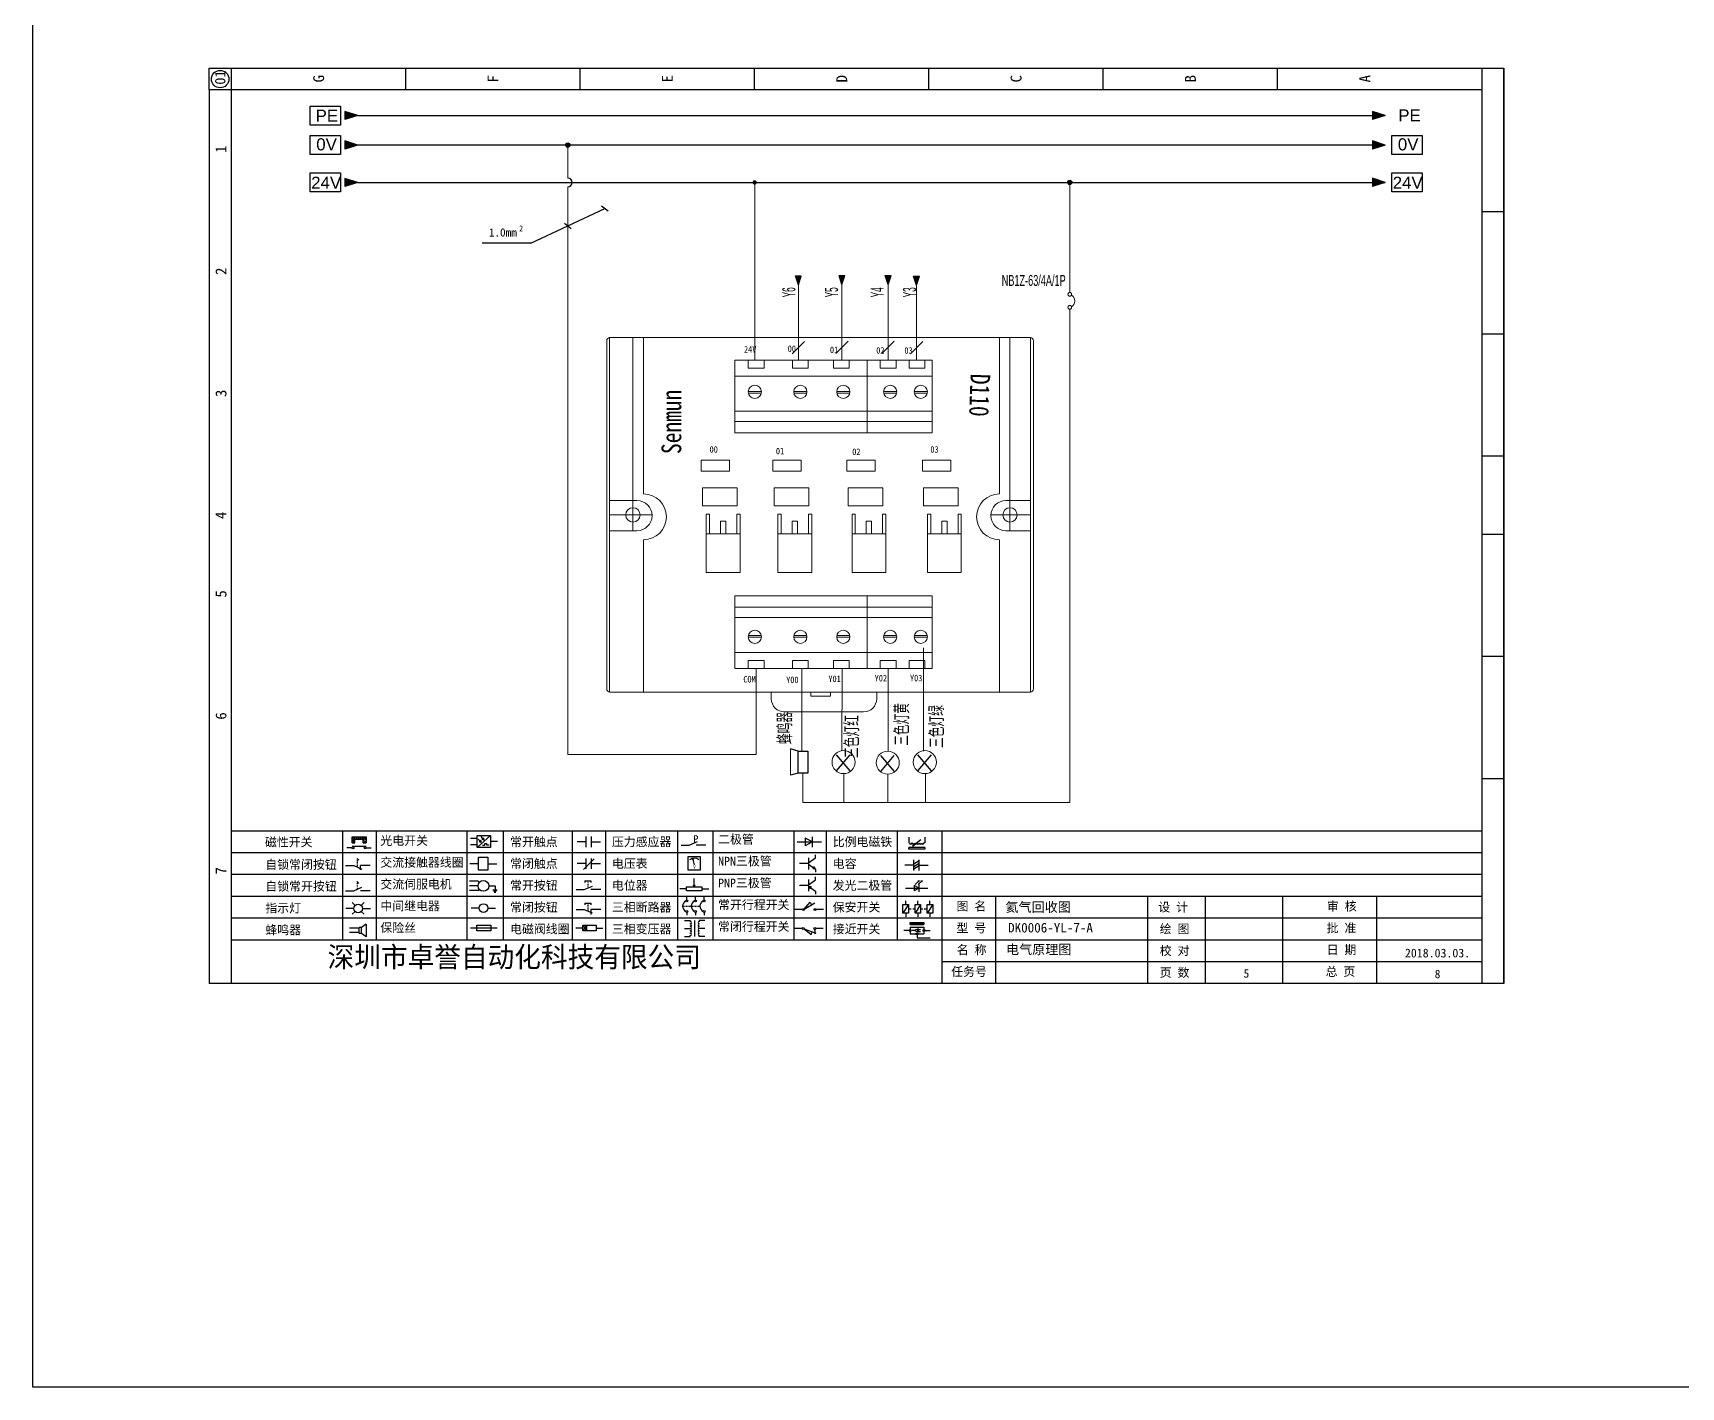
# Model space of a CAD drawing. Extents: x -21176 to 41123, y 80777 to 162275.
# Drawn here: x 38336.4 to 38714.5, y 81013.7 to 81324.3 of the extents above; entities that cross this region are included whole.
import ezdxf
from ezdxf.enums import TextEntityAlignment as Align

# ---------------------------------------------------------------- set-up
doc = ezdxf.new("R2010")
doc.units = 0
doc.header["$MEASUREMENT"] = 0
for name, color, linetype in [('AE_BOR', 1, 'Continuous'), ('MISC', 2, 'Continuous'), ('主图', 7, 'Continuous'), ('细实线层', 7, 'Continuous')]:
    doc.layers.add(name, color=color, linetype=linetype)
doc.layers.add('Dimension', color=3, linetype='Continuous', lineweight=13)
doc.styles.add('Standard_0.8', font='', dxfattribs={"width": 0.8})
doc.styles.add('样式 8', font='arial.ttf')
doc.styles.add('汉字', font='')
doc.styles.get('Standard_0.8').set_extended_font_data('SimSun')
doc.styles.get('汉字').set_extended_font_data('新宋体')

# ---------------------------------------------------------------- blocks, each defined once
blk = doc.blocks.new('磁性开关')
at = {"linetype": 'ByBlock'}
h = blk.add_hatch(dxfattribs=at)
h.set_pattern_fill('ANSI31', color=256, scale=0.1, style=0)
h.set_pattern_definition([(45, (0, 0), (-0.224506403, 0.224506403), [])])
h.paths.add_polyline_path([(-1910.88, -776.69), (-1910.88, -775.29), (-1907.69, -775.29), (-1907.69, -776.69), (-1908.31, -776.69), (-1908.31, -775.79), (-1910.25, -775.79), (-1910.25, -776.69)])
for p, q in [((-1910.91, -777.81), (-1912.09, -777.81)), ((-1910.88, -776.69), (-1910.88, -775.29)), ((-1910.88, -775.29), (-1907.69, -775.29)), ((-1910.88, -776.69), (-1910.25, -776.69)), ((-1910.88, -777.39), (-1907.69, -777.39)), ((-1910.25, -776.69), (-1910.25, -775.79)), ((-1910.25, -775.79), (-1908.31, -775.79)), ((-1908.31, -776.69), (-1908.31, -775.79)), ((-1908.31, -776.69), (-1907.69, -776.69)), ((-1907.69, -775.29), (-1907.69, -776.69)), ((-1907.66, -777.81), (-1906.48, -777.81))]:
    blk.add_line(p, q, dxfattribs=at)
for centre in [(-1910.68, -777.81), (-1907.88, -777.81)]:
    blk.add_circle(centre, 0.225, dxfattribs=at)
blk = doc.blocks.new('*U95')
at = {"linetype": 'ByBlock'}
for p, q in [((-1911.92, -782.07), (-1910.06, -782.07)), ((-1910.06, -782.07), (-1908.18, -782.88)), ((-1909.23, -780.45), (-1909.23, -780.67)), ((-1909.23, -780.45), (-1908.92, -780.84)), ((-1909.23, -780.84), (-1909.23, -781.05)), ((-1909.23, -781.23), (-1909.23, -781.44)), ((-1909.23, -781.61), (-1909.23, -781.83)), ((-1909.23, -782), (-1909.23, -782.21)), ((-1909.23, -782.38), (-1909.23, -782.43)), ((-1908.52, -783.07), (-1908.52, -782.07)), ((-1906.25, -782.07), (-1908.52, -782.07))]:
    blk.add_line(p, q, dxfattribs=at)
blk = doc.blocks.new('*U96')
at = {"linetype": 'ByBlock'}
for p, q in [((-1911.92, -792.89), (-1910.06, -792.89)), ((-1910.06, -792.89), (-1908.18, -792.08)), ((-1908.88, -791.17), (-1909.23, -790.71)), ((-1909.23, -790.71), (-1909.23, -790.92)), ((-1909.23, -791.09), (-1909.23, -791.31)), ((-1909.23, -791.48), (-1909.23, -791.69)), ((-1909.23, -791.86), (-1909.23, -792.08)), ((-1909.23, -792.25), (-1909.23, -792.47)), ((-1906.25, -792.89), (-1908.52, -792.89))]:
    blk.add_line(p, q, dxfattribs=at)
blk = doc.blocks.new('蜂鸣器')
at = {"linetype": 'ByBlock'}
for p, q in [((-1908.8, -796.48), (-1911.01, -796.48)), ((-1908.8, -797.46), (-1911.01, -797.46)), ((-1908.25, -796.26), (-1908.8, -796.26)), ((-1908.8, -797.68), (-1908.8, -796.26)), ((-1908.25, -797.68), (-1908.8, -797.68)), ((-1907.17, -795.53), (-1908.25, -796.26)), ((-1908.25, -797.68), (-1908.25, -796.26)), ((-1907.17, -798.41), (-1908.25, -797.68)), ((-1907.17, -795.53), (-1907.17, -798.41))]:
    blk.add_line(p, q, dxfattribs=at)
blk = doc.blocks.new('指示灯')
at = {"linetype": 'ByBlock'}
for p, q in [((-1854.25, -776.92), (-1856.06, -776.92)), ((-1854.62, -775.59), (-1853.97, -776.23)), ((-1854.62, -778.25), (-1853.97, -777.61)), ((-1851.9, -775.59), (-1852.54, -776.23)), ((-1851.9, -778.25), (-1852.54, -777.61)), ((-1852.26, -776.92), (-1850.45, -776.92))]:
    blk.add_line(p, q, dxfattribs=at)
blk.add_circle((-1853.26, -776.92), 0.992, dxfattribs=at)
blk = doc.blocks.new('光电开关')
at = {"linetype": 'ByBlock'}
h = blk.add_hatch(dxfattribs=at)
h.set_pattern_fill('ANSI31', color=256, scale=0.01, style=0)
h.set_pattern_definition([(45, (0.172267, 0), (-0.0224506403, 0.0224506403), [])])
h.paths.add_polyline_path([(-1882.44, -776.34), (-1882.5, -775.91), (-1882.68, -776.07)])
h.paths.add_polyline_path([(-1882.86, -776.23), (-1882.44, -776.34), (-1882.68, -776.07)])
h.paths.add_polyline_path([(-1883.05, -776.88), (-1883.11, -776.45), (-1883.29, -776.61)])
h.paths.add_polyline_path([(-1883.47, -776.77), (-1883.05, -776.88), (-1883.29, -776.61)])
for p, q in [((-1884.01, -775.96), (-1885.56, -775.96)), ((-1884.01, -777.39), (-1885.56, -777.39)), ((-1880.91, -775.3), (-1884.01, -778.05)), ((-1883.75, -776.09), (-1883.05, -776.88)), ((-1883.11, -776.45), (-1883.47, -776.77)), ((-1883.05, -776.88), (-1883.47, -776.77)), ((-1883.14, -775.55), (-1882.44, -776.34)), ((-1883.05, -776.88), (-1883.11, -776.45)), ((-1882.5, -775.91), (-1882.86, -776.23)), ((-1882.44, -776.34), (-1882.86, -776.23)), ((-1882.78, -777.47), (-1882.23, -777.47)), ((-1882.44, -776.34), (-1882.5, -775.91)), ((-1882.23, -777.47), (-1882.23, -777.14)), ((-1882.23, -777.14), (-1881.78, -777.14)), ((-1881.78, -777.47), (-1881.78, -777.14)), ((-1881.23, -777.47), (-1881.78, -777.47)), ((-1879.37, -776.67), (-1880.91, -776.67))]:
    blk.add_line(p, q, dxfattribs=at)
blk.add_lwpolyline([(-1884.01, -775.3), (-1880.91, -775.3), (-1880.91, -778.05), (-1884.01, -778.05)], close=True, dxfattribs=at)
blk = doc.blocks.new('交流接触器线圈')
at = {"linetype": 'ByBlock'}
for p, q in [((-1880.82, -781.77), (-1882.87, -781.77)), ((-1878.72, -781.77), (-1876.67, -781.77))]:
    blk.add_line(p, q, dxfattribs=at)
blk.add_lwpolyline([(-1880.82, -780.28), (-1878.72, -780.28), (-1878.72, -783.26), (-1880.82, -783.26)], close=True, dxfattribs=at)
blk = doc.blocks.new('交流伺服电机')
at = {"linetype": 'ByBlock'}
for p, q in [((-1880.97, -785.75), (-1882.94, -785.75)), ((-1880.97, -785.75), (-1880.65, -786.03)), ((-1880.97, -786.85), (-1882.94, -786.85)), ((-1880.97, -787.94), (-1882.94, -787.94)), ((-1880.97, -787.94), (-1880.65, -787.67)), ((-1878.49, -786.85), (-1877.07, -786.85)), ((-1877.54, -787.72), (-1876.59, -787.72)), ((-1877.38, -788.01), (-1876.75, -788.01)), ((-1877.23, -788.29), (-1876.9, -788.29)), ((-1877.07, -786.85), (-1877.07, -787.72))]:
    blk.add_line(p, q, dxfattribs=at)
blk.add_circle((-1879.73, -786.85), 1.24, dxfattribs=at)
blk = doc.blocks.new('中间继电器')
at = {"linetype": 'ByBlock'}
for p, q in [((-1880.72, -791.92), (-1882.54, -791.92)), ((-1878.74, -791.92), (-1876.92, -791.92))]:
    blk.add_line(p, q, dxfattribs=at)
blk.add_circle((-1879.73, -791.92), 0.992, dxfattribs=at)
blk = doc.blocks.new('保险丝')
at = {"linetype": 'ByBlock'}
blk.add_line((-1882.72, -796.49), (-1876.55, -796.49), dxfattribs=at)
blk.add_lwpolyline([(-1881.2, -795.86), (-1878.06, -795.86), (-1878.06, -797.12), (-1881.2, -797.12)], close=True, dxfattribs=at)
blk = doc.blocks.new('常开按钮')
at = {"linetype": 'ByBlock'}
for p, q in [((-1909.9, -785.68), (-1908.56, -785.68)), ((-1909.9, -785.68), (-1909.9, -786.07)), ((-1909.23, -785.68), (-1909.23, -785.89)), ((-1909.23, -786.06), (-1909.23, -786.28)), ((-1908.56, -785.68), (-1908.56, -786.07)), ((-1911.92, -787.73), (-1910.06, -787.73)), ((-1910.06, -787.73), (-1908.18, -786.93)), ((-1909.23, -786.45), (-1909.23, -786.67)), ((-1909.23, -786.84), (-1909.23, -787.05)), ((-1909.23, -787.22), (-1909.23, -787.38)), ((-1906.25, -787.73), (-1908.52, -787.73))]:
    blk.add_line(p, q, dxfattribs=at)
blk = doc.blocks.new('常开触点')
at = {"linetype": 'ByBlock'}
for p, q in [((-1853.82, -781.77), (-1855.88, -781.77)), ((-1853.82, -782.99), (-1853.82, -780.56)), ((-1852.6, -782.99), (-1852.6, -780.56)), ((-1852.6, -781.77), (-1850.55, -781.77))]:
    blk.add_line(p, q, dxfattribs=at)
blk = doc.blocks.new('常闭触点')
at = {"linetype": 'ByBlock'}
for p, q in [((-1852.01, -785.66), (-1854.43, -788.1)), ((-1853.82, -787.99), (-1853.82, -785.56)), ((-1852.6, -787.99), (-1852.6, -785.56)), ((-1853.82, -786.77), (-1855.88, -786.77)), ((-1852.6, -786.77), (-1850.55, -786.77))]:
    blk.add_line(p, q, dxfattribs=at)
blk = doc.blocks.new('常闭按钮')
at = {"linetype": 'ByBlock'}
for p, q in [((-1856.13, -792.28), (-1854.28, -792.28)), ((-1854.28, -792.28), (-1852.4, -793.09)), ((-1854.11, -790.83), (-1852.77, -790.83)), ((-1854.11, -790.83), (-1854.11, -791.22)), ((-1853.44, -790.83), (-1853.44, -791.04)), ((-1853.44, -791.21), (-1853.44, -791.43)), ((-1853.44, -791.6), (-1853.44, -791.82)), ((-1853.44, -791.99), (-1853.44, -792.2)), ((-1853.44, -792.37), (-1853.44, -792.53)), ((-1852.77, -790.83), (-1852.77, -791.22)), ((-1850.47, -792.28), (-1852.73, -792.28)), ((-1852.73, -792.28), (-1852.73, -793.43))]:
    blk.add_line(p, q, dxfattribs=at)
blk = doc.blocks.new('电磁阀线圈')
at = {"linetype": 'ByBlock'}
for p, q in [((-1854.61, -796.54), (-1856.17, -796.54)), ((-1854.61, -795.92), (-1853.75, -797.16)), ((-1853.75, -795.92), (-1854.61, -797.16)), ((-1853.75, -795.92), (-1853.75, -797.16)), ((-1851.53, -796.54), (-1849.97, -796.54))]:
    blk.add_line(p, q, dxfattribs=at)
blk.add_lwpolyline([(-1854.61, -795.92), (-1851.53, -795.92), (-1851.53, -797.16), (-1854.61, -797.16)], close=True, dxfattribs=at)
blk = doc.blocks.new('电压表')
at = {"linetype": 'ByBlock'}
for p, q in [((-1814.84, -780.75), (-1814.91, -781.13)), ((-1814.6, -781.05), (-1814.91, -781.13)), ((-1814.84, -780.75), (-1814.46, -782.26)), ((-1814.84, -780.75), (-1814.6, -781.05))]:
    blk.add_line(p, q, dxfattribs=at)
blk.add_lwpolyline([(-1815.84, -780.34), (-1813.07, -780.34), (-1813.07, -783.49), (-1815.84, -783.49)], close=True, dxfattribs=at)
blk.add_arc((-1814.46, -782.26), 1.56, 46.8313, 133.1687, dxfattribs=at)
at = {"linetype": 'ByBlock', "insert": (-1814.7, -782.39), "char_height": 0.75, "width": 0.6768, "attachment_point": 1}
blk.add_mtext('V', dxfattribs=at)
blk = doc.blocks.new('电位器')
at = {"linetype": 'ByBlock'}
for p, q in [((-1814.45, -787.3), (-1814.45, -785.39)), ((-1816.21, -787.75), (-1817.79, -787.75)), ((-1814.45, -787.3), (-1814.62, -786.96)), ((-1814.62, -786.96), (-1814.27, -786.96)), ((-1814.45, -787.3), (-1814.27, -786.96)), ((-1812.68, -787.75), (-1811.1, -787.75))]:
    blk.add_line(p, q, dxfattribs=at)
blk.add_lwpolyline([(-1816.21, -787.3), (-1812.68, -787.3), (-1812.68, -788.2), (-1816.21, -788.2)], close=True, dxfattribs=at)
blk = doc.blocks.new('三相断路器')
at = {"linetype": 'ByBlock'}
for p, q in [((-1816.17, -790.33), (-1816.17, -789.7)), ((-1814.17, -790.33), (-1814.17, -789.7)), ((-1812.18, -790.33), (-1812.18, -789.7)), ((-1817.14, -791.74), (-1816.72, -791.74)), ((-1816.45, -791.74), (-1816.03, -791.74)), ((-1816.17, -793.19), (-1816.17, -793.83)), ((-1815.76, -791.74), (-1815.34, -791.74)), ((-1815.07, -791.74), (-1814.65, -791.74)), ((-1814.38, -791.74), (-1813.96, -791.74)), ((-1814.17, -793.19), (-1814.17, -793.83)), ((-1813.69, -791.74), (-1813.27, -791.74)), ((-1812.18, -793.19), (-1812.18, -793.83))]:
    blk.add_line(p, q, dxfattribs=at)
for centre in [(-1816.17, -790.55), (-1816.17, -792.98), (-1814.17, -790.55), (-1814.17, -792.98), (-1812.18, -790.55), (-1812.18, -792.98)]:
    blk.add_circle(centre, 0.219, dxfattribs=at)
for centre in [(-1815.81, -791.74), (-1813.82, -791.74), (-1811.83, -791.74)]:
    blk.add_arc(centre, 1.32, 115.5791, 244.4209, dxfattribs=at)
blk = doc.blocks.new('三相变压器')
at = {"linetype": 'ByBlock'}
for p, q in [((-1816.69, -795.03), (-1815.37, -795.03)), ((-1816.69, -796.87), (-1815.37, -796.87)), ((-1815.37, -795.03), (-1815.37, -795.24)), ((-1814.34, -798.7), (-1814.34, -795.04)), ((-1812, -795.03), (-1813.32, -795.03)), ((-1813.32, -795.03), (-1813.32, -795.24)), ((-1812, -796.87), (-1813.32, -796.87)), ((-1816.69, -798.71), (-1815.37, -798.71)), ((-1815.37, -798.71), (-1815.37, -798.5)), ((-1813.32, -798.71), (-1813.32, -798.5)), ((-1812, -798.71), (-1813.32, -798.71))]:
    blk.add_line(p, q, dxfattribs=at)
for centre, start, end in [((-1815.37, -795.51), 270, 90), ((-1815.37, -796.06), 270, 90), ((-1815.37, -796.6), 270, 90), ((-1815.37, -797.14), 270, 90), ((-1815.37, -797.68), 270, 90), ((-1813.32, -795.51), 90, 270), ((-1813.32, -796.06), 90, 270), ((-1813.32, -796.6), 90, 270), ((-1813.32, -797.14), 90, 270), ((-1813.32, -797.68), 90, 270), ((-1815.37, -798.23), 270, 90), ((-1813.32, -798.23), 90, 270)]:
    blk.add_arc(centre, 0.271, start, end, dxfattribs=at)
blk = doc.blocks.new('压力感应器')
at = {"linetype": 'ByBlock'}
for p, q in [((-1817.44, -777.73), (-1815.59, -777.73)), ((-1815.59, -777.73), (-1813.71, -776.93)), ((-1811.78, -777.73), (-1814.05, -777.73))]:
    blk.add_line(p, q, dxfattribs=at)
at = {"linetype": 'ByBlock', "insert": (-1814.65, -775.48), "char_height": 1.68, "width": 1.2242, "attachment_point": 1}
blk.add_mtext('{\\fNSimSun|b0|i0|c134|p49;P}', dxfattribs=at)
blk = doc.blocks.new('二极管')
at = {"linetype": 'ByBlock'}
for p, q in [((-1787.52, -776.77), (-1781.92, -776.77)), ((-1783.97, -776.77), (-1785.69, -775.9)), ((-1785.69, -775.9), (-1785.69, -777.65)), ((-1783.97, -776.77), (-1785.69, -777.65)), ((-1783.97, -777.99), (-1783.97, -775.56))]:
    blk.add_line(p, q, dxfattribs=at)
blk = doc.blocks.new('NPN三极管')
at = {"linetype": 'ByBlock'}
for p, q in [((-1785.73, -781.97), (-1787.81, -781.97)), ((-1785.73, -780.61), (-1785.73, -783.32)), ((-1785.73, -781.82), (-1784.15, -780.66)), ((-1785.73, -782.11), (-1784.15, -783.27)), ((-1784.15, -780.66), (-1784.15, -779.98)), ((-1784.41, -782.73), (-1784.74, -783.18)), ((-1784.15, -783.27), (-1784.74, -783.18)), ((-1784.15, -783.27), (-1784.41, -782.73)), ((-1784.15, -783.27), (-1784.15, -783.96))]:
    blk.add_line(p, q, dxfattribs=at)
blk = doc.blocks.new('PNP三极管')
at = {"linetype": 'ByBlock'}
for p, q in [((-1784.9, -785.38), (-1784.9, -788.09)), ((-1784.9, -786.59), (-1783.32, -785.43)), ((-1783.32, -785.43), (-1783.32, -784.75)), ((-1784.9, -786.74), (-1786.98, -786.74)), ((-1784.9, -786.88), (-1783.32, -788.04)), ((-1784.9, -786.88), (-1784.31, -786.97)), ((-1784.9, -786.88), (-1784.64, -787.42)), ((-1784.31, -786.97), (-1784.64, -787.42)), ((-1783.32, -788.04), (-1783.32, -788.73))]:
    blk.add_line(p, q, dxfattribs=at)
blk = doc.blocks.new('常开行程开关')
at = {"linetype": 'ByBlock'}
for p, q in [((-1786.29, -792.3), (-1788.01, -792.3)), ((-1785.89, -792.17), (-1784.52, -790.62)), ((-1785.89, -792.17), (-1783.43, -790.72)), ((-1784.52, -790.62), (-1784.19, -791.17)), ((-1781.48, -792.3), (-1783.21, -792.3))]:
    blk.add_line(p, q, dxfattribs=at)
for centre in [(-1786.07, -792.3), (-1783.42, -792.3)]:
    blk.add_circle(centre, 0.219, dxfattribs=at)
blk = doc.blocks.new('常闭行程开关')
at = {"linetype": 'ByBlock'}
for p, q in [((-1786.34, -796.62), (-1788.07, -796.62)), ((-1785.93, -796.72), (-1783.25, -797.7)), ((-1785.93, -796.72), (-1784.3, -798)), ((-1784.3, -798), (-1784.08, -797.4)), ((-1783.48, -796.84), (-1783.48, -797.85)), ((-1781.54, -796.62), (-1783.26, -796.62))]:
    blk.add_line(p, q, dxfattribs=at)
for centre in [(-1786.12, -796.62), (-1783.48, -796.62)]:
    blk.add_circle(centre, 0.219, dxfattribs=at)
blk = doc.blocks.new('电容')
at = {"linetype": 'ByBlock'}
for p, q in [((-1756.08, -781.77), (-1758.13, -781.77)), ((-1756.08, -782.99), (-1756.08, -780.56)), ((-1754.86, -780.79), (-1756.08, -781.55)), ((-1754.86, -781.44), (-1756.08, -782.2)), ((-1754.86, -781.99), (-1756.08, -782.75)), ((-1754.86, -782.99), (-1754.86, -780.56)), ((-1754.86, -781.77), (-1752.81, -781.77))]:
    blk.add_line(p, q, dxfattribs=at)
blk = doc.blocks.new('发光二极管')
at = {"linetype": 'ByBlock'}
for p, q in [((-1754.84, -786.77), (-1756.04, -786.16)), ((-1756.04, -786.16), (-1756.04, -787.39)), ((-1755.78, -785.92), (-1754.89, -785.14)), ((-1754.89, -785.14), (-1755.2, -785.22)), ((-1755.2, -785.22), (-1755.01, -785.43)), ((-1755.08, -785.92), (-1754.18, -785.14)), ((-1754.89, -785.14), (-1755.01, -785.43)), ((-1754.84, -787.63), (-1754.84, -785.92)), ((-1754.18, -785.14), (-1754.49, -785.22)), ((-1754.49, -785.22), (-1754.31, -785.43)), ((-1754.18, -785.14), (-1754.31, -785.43)), ((-1758.01, -786.77), (-1752.89, -786.77)), ((-1754.84, -786.77), (-1756.04, -787.39))]:
    blk.add_line(p, q, dxfattribs=at)
blk = doc.blocks.new('比例电磁阀')
at = {"linetype": 'ByBlock'}
for p, q in [((-1757.26, -775.38), (-1757.26, -776.71)), ((-1757.26, -776.71), (-1757.05, -776.71)), ((-1753.6, -777.73), (-1757.25, -777.73)), ((-1757.25, -778.13), (-1757.25, -777.73)), ((-1753.6, -778.13), (-1757.25, -778.13)), ((-1754.5, -775.98), (-1756.35, -777.44)), ((-1756.35, -777.44), (-1756.25, -777.25)), ((-1756.35, -777.44), (-1756.15, -777.38)), ((-1756.15, -777.38), (-1756.25, -777.25)), ((-1753.58, -776.71), (-1753.8, -776.71)), ((-1753.6, -777.73), (-1753.6, -778.13)), ((-1753.58, -775.38), (-1753.58, -776.71))]:
    blk.add_line(p, q, dxfattribs=at)
for centre in [(-1756.78, -776.71), (-1756.24, -776.71), (-1755.7, -776.71), (-1755.15, -776.71), (-1754.61, -776.71), (-1754.07, -776.71)]:
    blk.add_arc(centre, 0.271, 180, 0, dxfattribs=at)
blk = doc.blocks.new('保安开关')
at = {"linetype": 'ByBlock'}
for p, q in [((-1757.96, -790.79), (-1757.96, -789.97)), ((-1755.17, -790.79), (-1755.17, -789.97)), ((-1752.39, -790.79), (-1752.39, -789.97)), ((-1757.33, -790.79), (-1758.6, -792.81)), ((-1757.96, -792.81), (-1757.96, -793.62)), ((-1757.33, -791.8), (-1756.72, -791.8)), ((-1756.35, -791.8), (-1755.89, -791.8)), ((-1754.54, -790.79), (-1755.81, -792.81)), ((-1755.17, -792.81), (-1755.17, -793.62)), ((-1754.52, -791.8), (-1754.06, -791.8)), ((-1753.69, -791.8), (-1753.08, -791.8)), ((-1751.75, -790.79), (-1753.02, -792.81)), ((-1752.39, -792.81), (-1752.39, -793.62))]:
    blk.add_line(p, q, dxfattribs=at)
for points in [[(-1758.6, -790.79), (-1757.33, -790.79), (-1757.33, -792.81), (-1758.6, -792.81)], [(-1755.81, -790.79), (-1754.54, -790.79), (-1754.54, -792.81), (-1755.81, -792.81)], [(-1753.02, -790.79), (-1751.75, -790.79), (-1751.75, -792.81), (-1753.02, -792.81)]]:
    blk.add_lwpolyline(points, close=True, dxfattribs=at)
blk = doc.blocks.new('接近开关')
at = {"linetype": 'ByBlock'}
h = blk.add_hatch(dxfattribs=at)
h.set_pattern_fill('ANSI31', color=256, scale=0.01, style=0)
h.set_pattern_definition([(45, (-89.131516, -30.795668), (-0.0224506403, 0.0224506403), [])])
h.paths.add_polyline_path([(-1516.96, -1123.35), (-1516.96, -1122.85), (-1513.76, -1122.85), (-1513.76, -1123.35)])
for p, q in [((-1516.96, -1123.35), (-1516.96, -1122.85)), ((-1516.96, -1122.85), (-1513.76, -1122.85)), ((-1513.76, -1122.85), (-1513.76, -1123.35)), ((-1517.18, -1124.71), (-1518.36, -1124.71)), ((-1516.96, -1123.35), (-1513.76, -1123.35)), ((-1516.96, -1123.95), (-1513.76, -1123.95)), ((-1516.96, -1123.95), (-1516.96, -1125.47)), ((-1516.96, -1125.47), (-1513.76, -1125.47)), ((-1515.91, -1124.71), (-1516.45, -1124.71)), ((-1515.11, -1124.31), (-1515.91, -1124.71)), ((-1515.11, -1125.11), (-1515.91, -1124.71)), ((-1515.36, -1125.69), (-1515.36, -1126.36)), ((-1515.36, -1126.36), (-1512.36, -1126.36)), ((-1515.33, -1124.53), (-1515.17, -1124.53)), ((-1515.33, -1124.88), (-1515.17, -1124.88)), ((-1515.25, -1124.45), (-1515.25, -1124.61)), ((-1515.11, -1124.31), (-1515.11, -1125.11)), ((-1515.11, -1124.48), (-1514.58, -1124.48)), ((-1515.11, -1124.94), (-1514.58, -1124.94)), ((-1513.76, -1123.95), (-1513.76, -1125.47)), ((-1513.54, -1124.71), (-1512.36, -1124.71))]:
    blk.add_line(p, q, dxfattribs=at)
for centre in [(-1516.96, -1124.71), (-1515.36, -1125.47), (-1513.76, -1124.71)]:
    blk.add_circle(centre, 0.225, dxfattribs=at)

msp = doc.modelspace()

# ---------------------------------------------------------------- hatches: boundary and pattern name
for color, points in [(256, [(38407.994, 81299.534), (38410.913, 81298.599), (38407.994, 81297.663)]), (256, [(38643.698, 81299.538), (38646.617, 81298.603), (38643.698, 81297.667)]), (256, [(38407.994, 81290.968), (38410.913, 81290.033), (38407.994, 81289.098)]), (256, [(38643.698, 81290.972), (38646.617, 81290.037), (38643.698, 81289.102)]), (0, [(38512.017, 81266.524), (38511.353, 81268.593), (38512.68, 81268.593)]), (0, [(38521.995, 81266.592), (38521.332, 81268.661), (38522.658, 81268.661)]), (0, [(38532.599, 81266.592), (38531.936, 81268.661), (38533.262, 81268.661)]), (0, [(38539.104, 81266.482), (38538.441, 81268.552), (38539.767, 81268.552)])]:
    msp.add_hatch(color=color).paths.add_polyline_path(points)
at = {"lineweight": -2}
h = msp.add_hatch(color=0, dxfattribs=at)
edge = h.paths.add_edge_path()
edge.add_arc((38459.113, 81298.603), 0.5, 0, 360)
at = {"lineweight": 0}
h = msp.add_hatch(color=0, dxfattribs=at)
edge = h.paths.add_edge_path()
edge.add_arc((38501.966, 81290.031), 0.5, 0, 360)
at = {"lineweight": -2}
h = msp.add_hatch(color=0, dxfattribs=at)
edge = h.paths.add_edge_path()
edge.add_arc((38574.263, 81290.036), 0.5, 0, 360)
at = {"layer": 'MISC'}
for points in [[(38407.994, 81306.298), (38410.913, 81305.363), (38407.994, 81304.428)], [(38643.698, 81306.303), (38646.617, 81305.367), (38643.698, 81304.432)]]:
    msp.add_hatch(color=256, dxfattribs=at).paths.add_polyline_path(points)

# ---------------------------------------------------------------- linework, layer by layer
at = {"linetype": 'ByBlock'}
for p, q in [((38376.869, 81316.258), (38673.869, 81316.258)), ((38376.869, 81311.258), (38376.869, 81316.258)), ((38381.869, 81316.258), (38381.869, 81106.258)), ((38673.869, 81316.258), (38673.869, 81106.258)), ((38673.869, 81106.258), (38673.869, 81316.258)), ((38376.869, 81311.258), (38376.869, 81126.258)), ((38668.869, 81141.258), (38381.869, 81141.258)), ((38668.869, 81136.258), (38381.869, 81136.258)), ((38668.869, 81131.258), (38381.869, 81131.258)), ((38376.869, 81126.258), (38376.869, 81106.258)), ((38668.869, 81126.258), (38381.869, 81126.258)), ((38668.869, 81121.258), (38381.869, 81121.258)), ((38668.869, 81116.258), (38381.869, 81116.258)), ((38668.869, 81111.258), (38544.892, 81111.258)), ((38673.869, 81106.258), (38376.869, 81106.258))]:
    msp.add_line(p, q, dxfattribs=at)
for p, q in [((38410.913, 81298.599), (38407.994, 81299.534)), ((38407.994, 81299.534), (38407.994, 81297.663)), ((38410.913, 81298.599), (38407.994, 81297.663)), ((38646.617, 81298.603), (38643.698, 81299.538)), ((38643.698, 81299.538), (38643.698, 81297.667)), ((38646.617, 81298.603), (38643.698, 81297.667)), ((38410.913, 81290.033), (38407.994, 81290.968)), ((38407.994, 81290.968), (38407.994, 81289.098)), ((38410.913, 81290.033), (38407.994, 81289.098)), ((38410.913, 81290.033), (38646.617, 81290.037)), ((38433.688, 81290.037), (38630.052, 81290.037)), ((38646.617, 81290.037), (38643.698, 81290.972)), ((38643.698, 81290.972), (38643.698, 81289.102)), ((38646.617, 81290.037), (38643.698, 81289.102))]:
    msp.add_line(p, q)
at = {"color": 0}
for p, q in [((38450.255, 81298.603), (38410.913, 81298.603)), ((38646.617, 81298.603), (38450.255, 81298.603)), ((38512.017, 81266.524), (38511.353, 81268.593)), ((38512.017, 81266.524), (38512.68, 81268.593)), ((38521.995, 81266.592), (38521.332, 81268.661)), ((38521.995, 81266.592), (38522.658, 81268.661)), ((38532.599, 81266.592), (38531.936, 81268.661)), ((38532.599, 81266.592), (38533.262, 81268.661)), ((38539.104, 81266.482), (38538.441, 81268.552)), ((38539.104, 81266.482), (38539.767, 81268.552)), ((38511.95, 81159.588), (38510.189, 81160.081)), ((38511.95, 81159.588), (38514.181, 81159.588)), ((38511.95, 81154.561), (38511.95, 81159.588)), ((38514.181, 81159.588), (38514.181, 81154.561)), ((38520.673, 81158.726), (38523.808, 81155.06)), ((38523.795, 81158.737), (38520.686, 81155.049)), ((38530.814, 81158.6), (38533.949, 81154.934)), ((38533.936, 81158.61), (38530.827, 81154.923)), ((38539.329, 81158.726), (38542.464, 81155.06)), ((38542.451, 81158.737), (38539.342, 81155.049)), ((38511.95, 81154.561), (38510.189, 81154.068)), ((38514.181, 81154.561), (38511.95, 81154.561))]:
    msp.add_line(p, q, dxfattribs=at)
at = {"lineweight": 0}
for p, q in [((38459.113, 81291.037), (38459.113, 81298.603)), ((38574.263, 81290.036, 550.938), (38574.263, 81264.79, 550.938)), ((38459.113, 81264.79), (38459.113, 81289.037)), ((38574.263, 81260.953, 550.938), (38574.263, 81147.776, 550.938)), ((38502.315, 81158.844), (38459.113, 81158.844))]:
    msp.add_line(p, q, dxfattribs=at)
at = {"color": 0, "lineweight": 0}
for p, q in [((38512.68, 81268.593), (38511.353, 81268.593)), ((38512.017, 81266.524), (38512.017, 81249.259)), ((38522.658, 81268.661), (38521.332, 81268.661)), ((38521.995, 81266.592), (38521.995, 81249.327)), ((38533.262, 81268.661), (38531.936, 81268.661)), ((38532.599, 81266.592), (38532.599, 81249.327)), ((38539.767, 81268.552), (38538.441, 81268.552)), ((38539.104, 81266.482), (38539.104, 81249.217))]:
    msp.add_line(p, q, dxfattribs=at)
at = {"color": 0, "lineweight": -2}
for p, q in [((38407.448, 81141.258), (38407.448, 81116.258)), ((38415.124, 81141.258), (38415.124, 81116.258)), ((38435.914, 81141.258), (38435.914, 81116.258)), ((38444.268, 81141.258), (38444.268, 81116.258)), ((38460.122, 81141.258), (38460.122, 81116.258)), ((38467.771, 81141.258), (38467.771, 81116.258)), ((38484.263, 81141.258), (38484.263, 81116.258)), ((38492.365, 81141.258), (38492.365, 81116.258)), ((38510.984, 81141.258), (38510.984, 81116.258)), ((38518.344, 81141.258), (38518.344, 81116.258)), ((38534.654, 81141.258), (38534.654, 81116.258)), ((38544.892, 81141.258), (38544.892, 81106.342)), ((38557.213, 81126.258), (38557.213, 81106.342)), ((38592.084, 81126.258), (38592.084, 81106.258)), ((38605.348, 81126.258), (38605.348, 81106.258)), ((38623.04, 81126.258), (38623.04, 81106.258)), ((38644.651, 81126.258), (38644.651, 81106.258))]:
    msp.add_line(p, q, dxfattribs=at)
at = {"color": 0, "lineweight": -2, "elevation": 550.938}
msp.add_lwpolyline([(38336.418, 82164.377), (39914.271, 82164.377), (39914.271, 81013.737), (38336.418, 81013.737)], close=True, dxfattribs=at)
at = {"linetype": 'ByBlock'}
for points in [[(38421.869, 81316.258), (38421.869, 81311.258)], [(38461.869, 81316.258), (38461.869, 81311.258)], [(38501.869, 81316.258), (38501.869, 81311.258)], [(38541.869, 81316.258), (38541.869, 81311.258)], [(38581.869, 81316.258), (38581.869, 81311.258)], [(38621.869, 81316.258), (38621.869, 81311.258)], [(38668.869, 81106.258), (38668.869, 81316.258)], [(38668.869, 81311.258), (38376.869, 81311.258)], [(38673.869, 81283.258), (38668.869, 81283.258)], [(38673.869, 81255.258), (38668.869, 81255.258)], [(38673.869, 81227.258), (38668.869, 81227.258)], [(38673.869, 81209.258), (38668.869, 81209.258)], [(38673.869, 81181.258), (38668.869, 81181.258)], [(38673.869, 81153.258), (38668.869, 81153.258)]]:
    msp.add_lwpolyline(points, dxfattribs=at)
at = {"color": 1, "lineweight": -3}
for points in [[(38400.047, 81307.544), (38406.988, 81307.544), (38406.988, 81303.191), (38400.047, 81303.191)], [(38400.047, 81300.775), (38406.988, 81300.775), (38406.988, 81296.422), (38400.047, 81296.422)], [(38648.156, 81300.775), (38655.097, 81300.775), (38655.097, 81296.422), (38648.156, 81296.422)], [(38400.047, 81292.209), (38406.988, 81292.209), (38406.988, 81287.857), (38400.047, 81287.857)], [(38648.156, 81292.209), (38655.097, 81292.209), (38655.097, 81287.857), (38648.156, 81287.857)]]:
    msp.add_lwpolyline(points, close=True, dxfattribs=at)
at = {"linetype": 'ByBlock'}
msp.add_circle((38379.357, 81313.73), 2, dxfattribs=at)
at = {"color": 0, "lineweight": -2}
for centre in [(38459.113, 81298.603), (38574.263, 81290.036, 550.938)]:
    msp.add_circle(centre, 0.5, dxfattribs=at)
at = {"color": 0, "lineweight": 0}
for centre in [(38574.263, 81264.362, 550.938), (38574.263, 81261.381, 550.938)]:
    msp.add_circle(centre, 0.428, dxfattribs=at)
at = {"color": 0, "lineweight": -2}
msp.add_arc((38459.113, 81290.037), 1, 270, 90, dxfattribs=at)
at = {"color": 0, "lineweight": 0}
msp.add_arc((38573.838, 81262.841, 550.938), 1.579, 301.18201, 58.81799, dxfattribs=at)
at = {"layer": 'AE_BOR', "color": 0, "lineweight": 0}
for p, q in [((38502.009, 81249.265), (38502.009, 81290.389)), ((38459.113, 81158.844), (38459.113, 81264.79)), ((38468.037, 81173.854), (38468.037, 81253.696)), ((38468.657, 81254.449), (38565.202, 81254.449)), ((38468.657, 81254.449), (38468.657, 81173.101)), ((38468.79, 81254.449), (38474.062, 81254.449)), ((38474.062, 81254.449), (38474.062, 81210.147)), ((38476.473, 81254.272), (38476.473, 81218.58)), ((38558.139, 81254.272), (38558.139, 81218.58)), ((38560.55, 81254.449), (38560.55, 81210.147)), ((38565.202, 81254.449), (38564.598, 81254.449)), ((38565.276, 81254.449), (38565.276, 81173.101)), ((38565.955, 81253.696), (38565.955, 81173.854)), ((38565.955, 81253.696), (38565.955, 81173.854)), ((38565.955, 81253.696), (38565.955, 81173.854)), ((38500.5, 81249.265), (38500.5, 81247.437)), ((38504.122, 81247.437), (38504.122, 81249.265)), ((38510.632, 81249.265), (38510.632, 81247.437)), ((38514.253, 81247.437), (38514.253, 81249.265)), ((38520.064, 81249.265), (38520.064, 81247.437)), ((38523.685, 81247.437), (38523.685, 81249.265)), ((38527.813, 81249.265), (38527.813, 81232.615)), ((38530.785, 81249.265), (38530.785, 81247.437)), ((38534.407, 81247.437), (38534.407, 81249.265)), ((38537.401, 81249.265), (38537.401, 81247.437)), ((38541.022, 81247.437), (38541.022, 81249.265)), ((38497.402, 81245.629), (38542.725, 81245.629)), ((38500.5, 81247.437), (38504.122, 81247.437)), ((38510.632, 81247.437), (38514.253, 81247.437)), ((38520.064, 81247.437), (38523.685, 81247.437)), ((38530.785, 81247.437), (38534.407, 81247.437)), ((38537.401, 81247.437), (38541.022, 81247.437)), ((38500.51, 81242.074), (38503.498, 81242.074)), ((38500.552, 81241.691), (38503.493, 81241.691)), ((38510.965, 81242.074), (38513.953, 81242.074)), ((38511.008, 81241.691), (38513.948, 81241.691)), ((38520.812, 81242.074), (38523.8, 81242.074)), ((38520.854, 81241.691), (38523.795, 81241.691)), ((38531.581, 81242.074), (38534.569, 81242.074)), ((38531.623, 81241.691), (38534.564, 81241.691)), ((38538.58, 81242.074), (38541.568, 81242.074)), ((38538.622, 81241.691), (38541.563, 81241.691)), ((38497.402, 81237.589), (38542.725, 81237.589)), ((38497.402, 81235.177), (38542.725, 81235.177)), ((38468.657, 81217.065), (38474.985, 81217.065)), ((38468.657, 81213.775), (38478.436, 81213.775)), ((38565.276, 81213.775), (38556.176, 81213.775)), ((38565.276, 81217.065), (38559.627, 81217.065)), ((38474.985, 81210.147), (38468.657, 81210.147)), ((38559.627, 81210.147), (38565.276, 81210.147)), ((38476.473, 81173.101), (38476.473, 81208.07)), ((38558.139, 81173.101), (38558.139, 81208.07)), ((38527.813, 81178.547), (38527.813, 81195.197)), ((38497.402, 81192.635), (38542.725, 81192.635)), ((38497.402, 81190.223), (38542.725, 81190.223)), ((38500.51, 81185.738), (38503.498, 81185.738)), ((38500.552, 81186.121), (38503.493, 81186.121)), ((38510.965, 81185.738), (38513.953, 81185.738)), ((38511.008, 81186.121), (38513.948, 81186.121)), ((38520.812, 81185.738), (38523.8, 81185.738)), ((38520.854, 81186.121), (38523.795, 81186.121)), ((38531.581, 81185.738), (38534.569, 81185.738)), ((38531.623, 81186.121), (38534.564, 81186.121)), ((38538.58, 81185.738), (38541.568, 81185.738)), ((38538.622, 81186.121), (38541.563, 81186.121)), ((38540.718, 81183.273), (38540.718, 81159.586)), ((38497.402, 81182.184), (38542.725, 81182.184)), ((38500.5, 81178.547), (38500.5, 81180.375)), ((38500.5, 81180.375), (38504.122, 81180.375)), ((38504.122, 81180.375), (38504.122, 81178.547)), ((38510.632, 81178.547), (38510.632, 81180.375)), ((38510.632, 81180.375), (38514.253, 81180.375)), ((38514.253, 81180.375), (38514.253, 81178.547)), ((38520.064, 81178.547), (38520.064, 81180.375)), ((38520.064, 81180.375), (38523.685, 81180.375)), ((38523.685, 81180.375), (38523.685, 81178.547)), ((38530.785, 81178.547), (38530.785, 81180.375)), ((38530.785, 81180.375), (38534.407, 81180.375)), ((38534.407, 81180.375), (38534.407, 81178.547)), ((38537.401, 81178.547), (38537.401, 81180.375)), ((38537.401, 81180.375), (38541.022, 81180.375)), ((38541.022, 81180.375), (38541.022, 81178.547)), ((38502.315, 81178.547), (38502.315, 81158.844)), ((38512.765, 81178.547), (38512.806, 81159.588)), ((38522.072, 81178.547), (38521.976, 81159.686)), ((38532.596, 81178.547), (38532.596, 81159.586)), ((38565.202, 81173.101), (38468.79, 81173.101)), ((38505.799, 81173.101), (38505.799, 81171.595)), ((38505.799, 81173.101), (38505.799, 81173.101)), ((38514.878, 81173.101), (38514.878, 81172.213)), ((38514.878, 81172.213), (38519.401, 81172.213)), ((38519.401, 81172.213), (38519.401, 81173.101)), ((38529.971, 81173.101), (38529.971, 81171.595)), ((38526.958, 81168.582), (38508.812, 81168.582)), ((38513.065, 81154.561), (38513.065, 81147.774)), ((38522.437, 81154.462), (38522.437, 81147.757)), ((38532.562, 81154.302), (38532.562, 81147.825)), ((38541.158, 81154.387), (38541.158, 81147.757)), ((38513.065, 81147.774), (38574.263, 81147.776, 550.938))]:
    msp.add_line(p, q, dxfattribs=at)
for points in [[(38497.402, 81249.265), (38542.725, 81249.265), (38542.725, 81232.615), (38497.402, 81232.615)], [(38489.718, 81226.317), (38496.211, 81226.317), (38496.211, 81223.802), (38489.718, 81223.802)], [(38506.161, 81226.317), (38512.654, 81226.317), (38512.654, 81223.802), (38506.161, 81223.802)], [(38523.139, 81226.317), (38529.632, 81226.317), (38529.632, 81223.802), (38523.139, 81223.802)], [(38540.472, 81226.317), (38546.964, 81226.317), (38546.964, 81223.802), (38540.472, 81223.802)], [(38489.983, 81219.994), (38497.933, 81219.994), (38497.933, 81215.891), (38489.983, 81215.891)], [(38506.426, 81219.994), (38514.376, 81219.994), (38514.376, 81215.891), (38506.426, 81215.891)], [(38523.405, 81219.994), (38531.354, 81219.994), (38531.354, 81215.891), (38523.405, 81215.891)], [(38540.737, 81219.994), (38548.686, 81219.994), (38548.686, 81215.891), (38540.737, 81215.891)], [(38490.885, 81209.457), (38491.634, 81209.457), (38491.634, 81213.905), (38490.885, 81213.905)], [(38497.873, 81209.457), (38498.621, 81209.457), (38498.621, 81213.905), (38497.873, 81213.905)], [(38507.328, 81209.457), (38508.077, 81209.457), (38508.077, 81213.905), (38507.328, 81213.905)], [(38514.316, 81209.457), (38515.064, 81209.457), (38515.064, 81213.905), (38514.316, 81213.905)], [(38524.307, 81209.457), (38525.055, 81209.457), (38525.055, 81213.905), (38524.307, 81213.905)], [(38531.294, 81209.457), (38532.042, 81209.457), (38532.042, 81213.905), (38531.294, 81213.905)], [(38541.639, 81209.457), (38542.387, 81209.457), (38542.387, 81213.905), (38541.639, 81213.905)], [(38548.626, 81209.457), (38549.375, 81209.457), (38549.375, 81213.905), (38548.626, 81213.905)], [(38494.136, 81209.457), (38495.371, 81209.457), (38495.371, 81212.374), (38494.136, 81212.374)], [(38510.579, 81209.457), (38511.814, 81209.457), (38511.814, 81212.374), (38510.579, 81212.374)], [(38527.557, 81209.457), (38528.792, 81209.457), (38528.792, 81212.374), (38527.557, 81212.374)], [(38544.889, 81209.457), (38546.124, 81209.457), (38546.124, 81212.374), (38544.889, 81212.374)], [(38490.885, 81209.457), (38498.621, 81209.457), (38498.621, 81200.559), (38490.885, 81200.559)], [(38507.328, 81209.457), (38515.064, 81209.457), (38515.064, 81200.559), (38507.328, 81200.559)], [(38524.307, 81209.457), (38532.042, 81209.457), (38532.042, 81200.559), (38524.307, 81200.559)], [(38541.639, 81209.457), (38549.375, 81209.457), (38549.375, 81200.559), (38541.639, 81200.559)], [(38497.402, 81178.547), (38542.725, 81178.547), (38542.725, 81195.197), (38497.402, 81195.197)]]:
    msp.add_lwpolyline(points, close=True, dxfattribs=at)
for centre, radius in [((38502.009, 81242.011), 1.509), ((38512.465, 81242.011), 1.509), ((38522.311, 81242.011), 1.509), ((38533.08, 81242.011), 1.509), ((38540.08, 81242.011), 1.509), ((38474.062, 81213.775), 1.655), ((38560.55, 81213.775), 1.655), ((38502.009, 81185.801), 1.509), ((38512.465, 81185.801), 1.509), ((38522.311, 81185.801), 1.509), ((38533.08, 81185.801), 1.509), ((38540.08, 81185.801), 1.509), ((38522.363, 81157.071), 2.643), ((38532.504, 81156.944), 2.643), ((38541.019, 81157.071), 2.643)]:
    msp.add_circle(centre, radius, dxfattribs=at)
for centre, radius, start, end in [((38468.79, 81253.696), 0.753, 90, 180), ((38565.202, 81253.696), 0.753, 0, 90), ((38476.473, 81213.325), 5.255, 270, 90), ((38558.139, 81213.325), 5.255, 90, 270), ((38474.985, 81213.606), 3.459, 270, 90), ((38559.627, 81213.606), 3.459, 90, 270), ((38468.79, 81173.854), 0.753, 180, 270), ((38565.202, 81173.854), 0.753, 270, 0), ((38508.812, 81171.595), 3.013, 180, 270), ((38526.958, 81171.595), 3.013, 270, 0)]:
    msp.add_arc(centre, radius, start, end, dxfattribs=at)
at = {"layer": 'Dimension', "color": 0, "lineweight": 0}
for p, q in [((38513.431, 81253.579), (38510.602, 81250.75)), ((38523.409, 81253.646), (38520.581, 81250.818)), ((38534.013, 81253.646), (38531.185, 81250.818)), ((38540.518, 81253.537), (38537.69, 81250.709))]:
    msp.add_line(p, q, dxfattribs=at)
at = {"layer": 'MISC'}
for p, q in [((38410.913, 81305.363), (38407.994, 81306.298)), ((38407.994, 81306.298), (38407.994, 81304.428)), ((38410.913, 81305.363), (38407.994, 81304.428)), ((38410.913, 81305.367), (38646.617, 81305.367)), ((38646.617, 81305.367), (38643.698, 81306.303)), ((38643.698, 81306.303), (38643.698, 81304.432)), ((38646.617, 81305.367), (38643.698, 81304.432))]:
    msp.add_line(p, q, dxfattribs=at)
at = {"layer": '主图', "linetype": 'ByBlock'}
for p, q in [((38450.611, 81276.084), (38467.617, 81284.078)), ((38466.878, 81284.673), (38468.356, 81283.483)), ((38458.375, 81280.676), (38459.852, 81279.486)), ((38450.611, 81276.084), (38439.483, 81276.084))]:
    msp.add_line(p, q, dxfattribs=at)
at = {"layer": '细实线层', "color": 0, "lineweight": 0}
msp.add_line((38510.189, 81160.081), (38510.189, 81154.068), dxfattribs=at)

# ---------------------------------------------------------------- block references
at = {"linetype": 'ByBlock'}
for name, p in [('磁性开关', (40320.511, 81915.217)), ('光电开关', (40322.321, 81915.526)), ('常开触点', (40317.136, 81920.555)), ('压力感应器', (40302.575, 81915.773)), ('二极管', (40299.237, 81915.531)), ('比例电磁阀', (40294.58, 81915.239)), ('*U95', (40320.057, 81915.435)), ('交流接触器线圈', (40319.481, 81915.526)), ('常闭触点', (40317.136, 81920.555)), ('电压表', (40302.575, 81915.773)), ('NPN三极管', (40300.062, 81915.76)), ('电容', (40294.58, 81915.239)), ('电位器', (40302.575, 81915.773)), ('PNP三极管', (40299.237, 81915.531)), ('*U96', (40320.057, 81920.435)), ('交流伺服电机', (40319.481, 81915.526)), ('常开按钮', (40372.921, 81915.555)), ('发光二极管', (40294.58, 81914.95)), ('指示灯', (40264.271, 81900.435)), ('中间继电器', (40319.481, 81915.526)), ('常闭按钮', (40317.136, 81915.555)), ('三相断路器', (40302.575, 81915.773)), ('常开行程开关', (40299.237, 81915.531)), ('保安开关', (40294.58, 81915.239)), ('蜂鸣器', (40320.057, 81915.435)), ('保险丝', (40319.481, 81915.526)), ('电磁阀线圈', (40317.136, 81915.555)), ('三相变压器', (40302.575, 81915.773)), ('常闭行程开关', (40299.237, 81915.531)), ('接近开关', (40054.581, 82243.155))]:
    msp.add_blockref(name, p, dxfattribs=at)

# ---------------------------------------------------------------- texts
at = {"color": 0}
msp.add_text('1.0mm', height=1.89, dxfattribs=at).set_placement((38440.987, 81277.625))
at = {"linetype": 'ByBlock', "attachment_point": 1, "rotation": 90}
for s, insert, char_height, width in [('{\\fKaiTi_GB2312|b0|i0|c134|p0;01}', (38378.157, 81312.456), 2.4, 60.2542), ('{\\fKaiTi_GB2312|b0|i0|c134|p0;G}', (38400.698, 81312.965), 2.5, 5), ('{\\fKaiTi_GB2312|b0|i0|c134|p0;F}', (38440.698, 81312.965), 2.5, 5), ('{\\fKaiTi_GB2312|b0|i0|c134|p0;E}', (38480.698, 81312.965), 2.5, 5), ('{\\fKaiTi_GB2312|b0|i0|c134|p0;D}', (38520.698, 81312.965), 2.5, 5), ('{\\fKaiTi_GB2312|b0|i0|c134|p0;C}', (38560.698, 81312.965), 2.5, 5), ('{\\fKaiTi_GB2312|b0|i0|c134|p0;B}', (38600.698, 81312.965), 2.5, 5), ('{\\fKaiTi_GB2312|b0|i0|c134|p0;A}', (38640.698, 81312.965), 2.5, 5), ('{\\fKaiTi_GB2312|b0|i0|c134|p49;1}', (38378.297, 81296.802), 2.5, 11.7517), ('{\\fKaiTi_GB2312|b0|i0|c134|p49;2}', (38378.297, 81268.802), 2.5, 11.7517), ('{\\fKaiTi_GB2312|b0|i0|c134|p49;3}', (38378.297, 81240.802), 2.5, 11.7517), ('{\\fKaiTi_GB2312|b0|i0|c134|p49;4}', (38378.297, 81212.802), 2.5, 11.7517), ('{\\fKaiTi_GB2312|b0|i0|c134|p49;5}', (38378.297, 81194.802), 2.5, 11.7517), ('{\\fKaiTi_GB2312|b0|i0|c134|p49;6}', (38378.297, 81166.802), 2.5, 11.7517), ('{\\fKaiTi_GB2312|b0|i0|c134|p49;7}', (38378.297, 81131.296), 2.5, 11.7517)]:
    msp.add_mtext(s, dxfattribs=dict(at, insert=insert, char_height=char_height, width=width))
at = {"attachment_point": 1}
for s, insert, char_height, width, style in [('0V', (38401.411, 81300.154), 2.772, 4.96666, '样式 8'), ('0V', (38649.521, 81300.154), 2.772, 4.96666, '样式 8'), ('24V', (38400.235, 81291.347), 2.772, 4.96666, '样式 8'), ('24V', (38648.344, 81291.347), 2.772, 4.96666, '样式 8'), ('氦气回收图', (38559.51, 81124.922, 550.938), 2.2, 75.3177, '汉字'), ('{\\fKaiTi_GB2312|b0|i0|c134|p49;DK0006-YL-7-A}', (38560.118, 81120.198), 2.2, 75.3177, '汉字')]:
    msp.add_mtext(s, dxfattribs=dict(at, insert=insert, char_height=char_height, width=width, style=style))
at = {"color": 0, "insert": (38447.938, 81280.149), "char_height": 1.35, "width": 2.39904, "attachment_point": 1}
msp.add_mtext('2', dxfattribs=at)
at = {"char_height": 2, "attachment_point": 1, "style": '汉字'}
for s, insert in [('{\\fKaiTi_GB2312|b0|i0|c134|p49;磁性开关}', (38389.643, 81139.729)), ('{\\fKaiTi_GB2312|b0|i0|c134|p49;光电开关}', (38416.119, 81140.066)), ('{\\fKaiTi_GB2312|b0|i0|c134|p49;常开触点}', (38445.872, 81139.779)), ('{\\fKaiTi_GB2312|b0|i0|c134|p49;压力感应器}', (38469.232, 81139.788)), ('{\\fKaiTi_GB2312|b0|i0|c134|p49;二极管}', (38493.598, 81140.35)), ('{\\fKaiTi_GB2312|b0|i0|c134|p49;比例电磁铁}', (38519.887, 81139.779)), ('{\\fKaiTi_GB2312|b0|i0|c134|p49;自锁常闭按钮}', (38389.725, 81134.572)), ('{\\fKaiTi_GB2312|b0|i0|c134|p49;交流接触器线圈}', (38416.119, 81135.066)), ('{\\fKaiTi_GB2312|b0|i0|c134|p49;常闭触点}', (38445.872, 81134.779)), ('{\\fKaiTi_GB2312|b0|i0|c134|p49;电压表}', (38469.232, 81134.788)), ('{\\fKaiTi_GB2312|b0|i0|c134|p49;NPN三极管}', (38493.598, 81135.35)), ('{\\fKaiTi_GB2312|b0|i0|c134|p49;电容}', (38519.887, 81134.779)), ('{\\fKaiTi_GB2312|b0|i0|c134|p49;交流伺服电机}', (38416.119, 81130.066)), ('{\\fKaiTi_GB2312|b0|i0|c134|p49;PNP三极管}', (38493.598, 81130.35)), ('{\\fKaiTi_GB2312|b0|i0|c134|p49;自锁常开按钮}', (38389.725, 81129.572)), ('{\\fKaiTi_GB2312|b0|i0|c134|p49;常开按钮}', (38445.872, 81129.779)), ('{\\fKaiTi_GB2312|b0|i0|c134|p49;电位器}', (38469.232, 81129.788)), ('{\\fKaiTi_GB2312|b0|i0|c134|p49;发光二极管}', (38519.887, 81129.779)), ('{\\fKaiTi_GB2312|b0|i0|c134|p49;指示灯}', (38389.725, 81124.572)), ('{\\fKaiTi_GB2312|b0|i0|c134|p49;中间继电器}', (38416.119, 81125.066)), ('{\\fKaiTi_GB2312|b0|i0|c134|p49;常闭按钮}', (38445.872, 81124.779)), ('{\\fKaiTi_GB2312|b0|i0|c134|p49;三相断路器}', (38469.232, 81124.788)), ('{\\fKaiTi_GB2312|b0|i0|c134|p49;常开行程开关}', (38493.598, 81125.35)), ('{\\fKaiTi_GB2312|b0|i0|c134|p49;保安开关}', (38519.887, 81124.779)), ('{\\fKaiTi_GB2312|b0|i0|c134|p0;图 名}', (38548.286, 81125.013)), ('{\\fKaiTi_GB2312|b0|i0|c134|p0;设 计}', (38594.575, 81124.798)), ('{\\fKaiTi_GB2312|b0|i0|c134|p0;审 核}', (38633.254, 81125.007)), ('{\\fKaiTi_GB2312|b0|i0|c134|p49;蜂鸣器}', (38389.725, 81119.572)), ('{\\fKaiTi_GB2312|b0|i0|c134|p49;保险丝}', (38416.119, 81120.066)), ('{\\fKaiTi_GB2312|b0|i0|c134|p49;电磁阀线圈}', (38445.872, 81119.779)), ('{\\fKaiTi_GB2312|b0|i0|c134|p49;三相变压器}', (38469.232, 81119.788)), ('{\\fKaiTi_GB2312|b0|i0|c134|p49;常闭行程开关}', (38493.598, 81120.35)), ('{\\fKaiTi_GB2312|b0|i0|c134|p49;接近开关}', (38519.887, 81119.779)), ('{\\fKaiTi_GB2312|b0|i0|c134|p0;型 号}', (38548.286, 81120.013)), ('{\\fKaiTi_GB2312|b0|i0|c134|p0;绘 图}', (38594.903, 81119.798)), ('{\\fKaiTi_GB2312|b0|i0|c134|p0;批 准}', (38633.184, 81120.007)), ('{\\fKaiTi_GB2312|b0|i0|c134|p0;名 称}', (38548.337, 81115.013)), ('{\\fKaiTi_GB2312|b0|i0|c134|p0;日 期}', (38633.184, 81115.007)), ('{\\fKaiTi_GB2312|b0|i0|c134|p0;校 对}', (38594.903, 81114.798)), ('{\\fKaiTi_GB2312|b0|i0|c134|p0;任务号}', (38547.068, 81110.007)), ('{\\fKaiTi_GB2312|b0|i0|c134|p0;页 数}', (38594.903, 81109.798)), ('{\\fKaiTi_GB2312|b0|i0|c134|p0;总 页}', (38632.956, 81110.007))]:
    msp.add_mtext(s, dxfattribs=dict(at, insert=insert))
at = {"color": 0, "lineweight": -2, "insert": (38404.002, 81114.729), "char_height": 4.70644, "width": 96.11383, "attachment_point": 1}
msp.add_mtext('深圳市卓誉自动化科技有限公司', dxfattribs=at)
at = {"attachment_point": 1}
for s, insert, char_height, width in [('{\\fKaiTi_GB2312|b0|i0|c134|p49;电气原理图}', (38559.635, 81115.205), 2.2, 75.3177), ('{\\fKaiTi_GB2312|b0|i0|c134|p49;2018.03.03.}', (38651.149, 81114.279, 550.938), 2, 60.2542), ('{\\fKaiTi_GB2312|b0|i0|c134|p49;5}', (38614.132, 81109.56), 1.92, 75.3177), ('{\\fKaiTi_GB2312|b0|i0|c134|p49;8}', (38657.983, 81109.429, 550.938), 1.92, 75.3177)]:
    msp.add_mtext(s, dxfattribs=dict(at, insert=insert, char_height=char_height, width=width))
at = {"color": 0, "lineweight": 0, "style": '样式 8', "width": 0.6}
msp.add_attdef('NB1Z-63/4A/1P', text='', height=2.5, dxfattribs=at).set_placement((38573.328, 81266.302, 550.938), align=Align.RIGHT)
at = {"layer": 'AE_BOR', "color": 0, "lineweight": 0, "char_height": 1.5064, "width": 2.04248, "style": 'Standard_0.8'}
for s, insert, attachment_point in [('24V', (38499.541, 81252.505), 1), ('00', (38509.556, 81252.645), 1), ('01', (38519.248, 81252.415), 1), ('02', (38529.863, 81252.261), 1), ('03', (38536.325, 81252.231), 1), ('00', (38491.643, 81229.537), 1), ('01', (38506.853, 81229.184), 1), ('02', (38524.362, 81229.007), 1), ('03', (38542.287, 81229.537), 1), ('COM', (38499.378, 81175.308), 7), ('Y00', (38509.208, 81175.167), 7), ('Y01', (38518.901, 81175.398), 7), ('Y02', (38529.516, 81175.551), 7), ('Y03', (38537.616, 81175.582), 7)]:
    msp.add_mtext(s, dxfattribs=dict(at, insert=insert, attachment_point=attachment_point))
at = {"layer": 'AE_BOR', "color": 0, "lineweight": 0, "attachment_point": 1, "style": 'Standard_0.8'}
for s, insert, char_height, width, rotation in [('D110', (38556.034, 81246.057), 4.5193, 2.79856, 268.06026), ('{\\fSimSun|b1|i0|c134|p2;Senmun}', (38480.612, 81227.735), 4.51933, 2.19173, 90)]:
    msp.add_mtext(s, dxfattribs=dict(at, insert=insert, char_height=char_height, width=width, rotation=rotation))
at = {"layer": 'Dimension', "color": 0, "lineweight": 0, "style": '样式 8'}
for s, width, p in [('Y6', 0.45, (38509.814, 81265.974, 550.938)), ('Y5', 0.45, (38519.608, 81265.974, 550.938)), ('Y4', 0.45, (38530.107, 81265.974, 550.938)), ('Y3', 0.45, (38537.505, 81265.974, 550.938)), ('蜂鸣器', 0.6, (38508.812, 81168.582)), ('三色灯黄', 0.6, (38535.626, 81170.639)), ('三色灯绿', 0.6, (38543.629, 81170.141)), ('三色灯红', 0.6, (38524.169, 81167.86))]:
    msp.add_text(s, height=3, rotation=90, dxfattribs=dict(at, width=width)).set_placement(p, align=Align.MIDDLE_RIGHT)
at = {"layer": 'MISC', "char_height": 2.772, "width": 4.96666, "attachment_point": 1, "style": '样式 8'}
for insert in [(38401.247, 81306.718), (38649.612, 81306.788)]:
    msp.add_mtext('PE', dxfattribs=dict(at, insert=insert))

doc.saveas('drawing.dxf')
